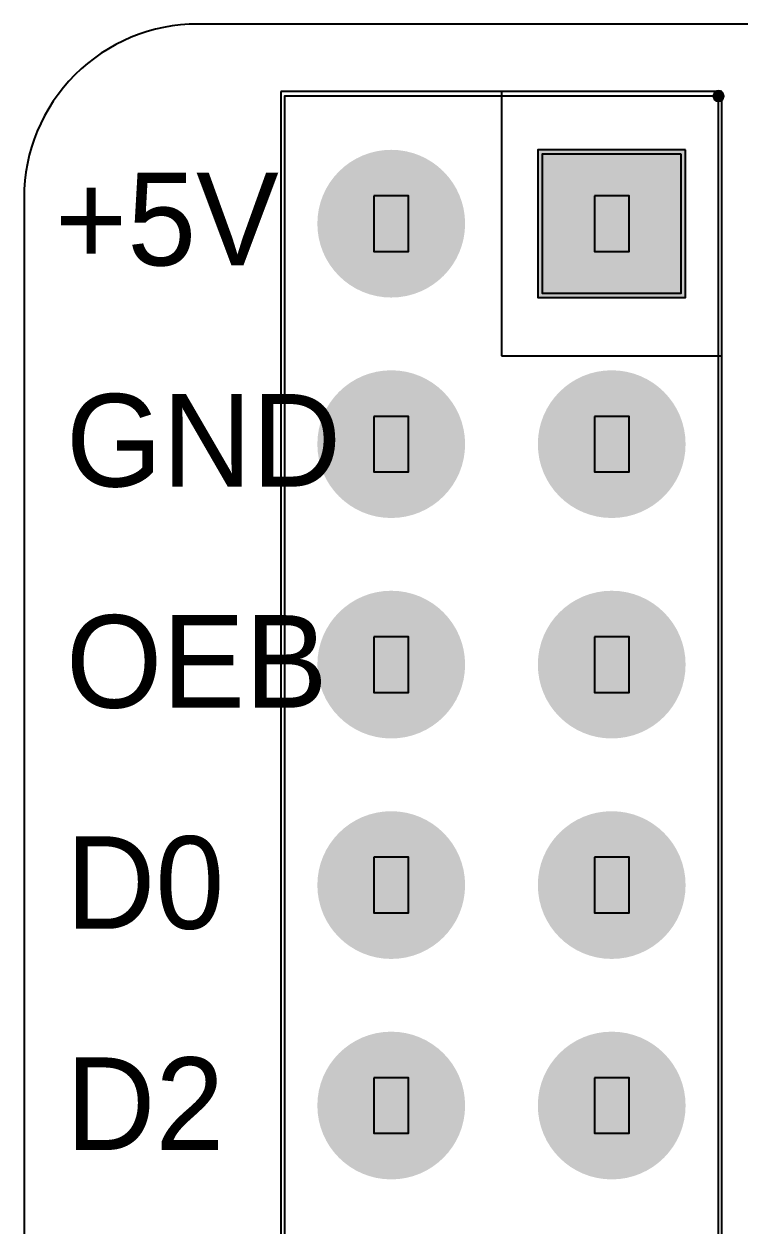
# Model space of a CAD drawing. Header units: millimetres. Extents: x 0 to 78.7, y -4 to 60.
# Drawn here: x 0 to 8.25, y 16.15 to 30 of the extents above; entities that cross this region are included whole.
import ezdxf
from ezdxf.enums import TextEntityAlignment as Align

# ---------------------------------------------------------------- set-up
doc = ezdxf.new("R2010")
doc.units = ezdxf.units.MM
for name, color, linetype, true_color in [('Board Outline Layer', 6, 'Continuous', 0xff00ff), ('Bottom Layer', 5, 'Continuous', 0x0000ff), ('Bottom Silkscreen Layer', 83, 'Continuous', 0x66cc33), ('Component Marking Layer', 111, 'Continuous', 0x66ffcc), ('Component Shape Layer', 120, 'Continuous', 0x00cccc), ('Hole Layer', 49, 'Continuous', 0x222222), ('Multi-Layer', 9, 'Continuous', 0xc0c0c0), ('Pin Soldering Layer', 252, 'Continuous', 0xcc9999), ('Top Layer', 1, 'Continuous', 0xff0000), ('Top Paste Mask Layer', 8, 'Continuous', 0x808080), ('Top Silkscreen Layer', 40, 'Continuous', 0xffcc00), ('Top Solder Mask Layer', 214, 'Continuous', 0x800080)]:
    doc.layers.add(name, color=color, linetype=linetype, true_color=true_color)
doc.styles.add('textstyle10', font='')
doc.styles.add('textstyle12', font='')
doc.styles.add('textstyle14', font='')
doc.styles.add('textstyle19', font='')
doc.styles.add('textstyle8', font='')
doc.styles.get('textstyle10').set_extended_font_data('default')
doc.styles.get('textstyle12').set_extended_font_data('default')
doc.styles.get('textstyle14').set_extended_font_data('default')
doc.styles.get('textstyle19').set_extended_font_data('default')
doc.styles.get('textstyle8').set_extended_font_data('default')

msp = doc.modelspace()

# ---------------------------------------------------------------- hatches: boundary and pattern name
at = {"layer": 'Bottom Layer'}
h = msp.add_hatch(color=256, dxfattribs=at)
edge = h.paths.add_edge_path()
edge = h.paths.add_edge_path()
edge.add_arc((4.23, 27.7), 0.8, 180, 0)
edge.add_arc((4.23, 27.7), 0.8, 0, 180)
h = msp.add_hatch(color=256, dxfattribs=at)
edge = h.paths.add_edge_path()
edge = h.paths.add_edge_path()
edge.add_arc((4.23, 27.7), 0.8, 180, 0)
edge.add_arc((4.23, 27.7), 0.8, 0, 180)
h = msp.add_hatch(color=256, dxfattribs=at)
edge = h.paths.add_edge_path()
h.paths.add_polyline_path([(7.57, 28.5), (5.97, 28.5), (5.97, 26.9), (7.57, 26.9)])
h = msp.add_hatch(color=256, dxfattribs=at)
edge = h.paths.add_edge_path()
edge = h.paths.add_edge_path()
edge.add_arc((4.23, 25.16), 0.8, 180, 0)
edge.add_arc((4.23, 25.16), 0.8, 0, 180)
h = msp.add_hatch(color=256, dxfattribs=at)
edge = h.paths.add_edge_path()
edge = h.paths.add_edge_path()
edge.add_arc((4.23, 25.16), 0.8, 180, 0)
edge.add_arc((4.23, 25.16), 0.8, 0, 180)
h = msp.add_hatch(color=256, dxfattribs=at)
edge = h.paths.add_edge_path()
edge = h.paths.add_edge_path()
edge.add_arc((6.77, 25.16), 0.8, 180, 0)
edge.add_arc((6.77, 25.16), 0.8, 0, 180)
h = msp.add_hatch(color=256, dxfattribs=at)
edge = h.paths.add_edge_path()
edge = h.paths.add_edge_path()
edge.add_arc((6.77, 25.16), 0.8, 180, 0)
edge.add_arc((6.77, 25.16), 0.8, 0, 180)
h = msp.add_hatch(color=256, dxfattribs=at)
edge = h.paths.add_edge_path()
edge = h.paths.add_edge_path()
edge.add_arc((4.23, 22.62), 0.8, 180, 0)
edge.add_arc((4.23, 22.62), 0.8, 0, 180)
h = msp.add_hatch(color=256, dxfattribs=at)
edge = h.paths.add_edge_path()
edge = h.paths.add_edge_path()
edge.add_arc((4.23, 22.62), 0.8, 180, 0)
edge.add_arc((4.23, 22.62), 0.8, 0, 180)
h = msp.add_hatch(color=256, dxfattribs=at)
edge = h.paths.add_edge_path()
edge = h.paths.add_edge_path()
edge.add_arc((6.77, 22.62), 0.8, 180, 0)
edge.add_arc((6.77, 22.62), 0.8, 0, 180)
h = msp.add_hatch(color=256, dxfattribs=at)
edge = h.paths.add_edge_path()
edge = h.paths.add_edge_path()
edge.add_arc((6.77, 22.62), 0.8, 180, 0)
edge.add_arc((6.77, 22.62), 0.8, 0, 180)
h = msp.add_hatch(color=256, dxfattribs=at)
edge = h.paths.add_edge_path()
edge = h.paths.add_edge_path()
edge.add_arc((4.23, 20.08), 0.8, 180, 0)
edge.add_arc((4.23, 20.08), 0.8, 0, 180)
h = msp.add_hatch(color=256, dxfattribs=at)
edge = h.paths.add_edge_path()
edge = h.paths.add_edge_path()
edge.add_arc((4.23, 20.08), 0.8, 180, 0)
edge.add_arc((4.23, 20.08), 0.8, 0, 180)
h = msp.add_hatch(color=256, dxfattribs=at)
edge = h.paths.add_edge_path()
edge = h.paths.add_edge_path()
edge.add_arc((6.77, 20.08), 0.8, 180, 0)
edge.add_arc((6.77, 20.08), 0.8, 0, 180)
h = msp.add_hatch(color=256, dxfattribs=at)
edge = h.paths.add_edge_path()
edge = h.paths.add_edge_path()
edge.add_arc((6.77, 20.08), 0.8, 180, 0)
edge.add_arc((6.77, 20.08), 0.8, 0, 180)
h = msp.add_hatch(color=256, dxfattribs=at)
edge = h.paths.add_edge_path()
edge = h.paths.add_edge_path()
edge.add_arc((4.23, 17.54), 0.8, 180, 0)
edge.add_arc((4.23, 17.54), 0.8, 0, 180)
h = msp.add_hatch(color=256, dxfattribs=at)
edge = h.paths.add_edge_path()
edge = h.paths.add_edge_path()
edge.add_arc((4.23, 17.54), 0.8, 180, 0)
edge.add_arc((4.23, 17.54), 0.8, 0, 180)
h = msp.add_hatch(color=256, dxfattribs=at)
edge = h.paths.add_edge_path()
edge = h.paths.add_edge_path()
edge.add_arc((6.77, 17.54), 0.8, 180, 0)
edge.add_arc((6.77, 17.54), 0.8, 0, 180)
h = msp.add_hatch(color=256, dxfattribs=at)
edge = h.paths.add_edge_path()
edge = h.paths.add_edge_path()
edge.add_arc((6.77, 17.54), 0.8, 180, 0)
edge.add_arc((6.77, 17.54), 0.8, 0, 180)
at = {"layer": 'Component Marking Layer'}
h = msp.add_hatch(color=256, dxfattribs=at)
edge = h.paths.add_edge_path()
edge = h.paths.add_edge_path()
edge.add_arc((8, 29.17), 0.06, 180, 0)
edge.add_arc((8, 29.17), 0.06, 0, 180)
h = msp.add_hatch(color=256, dxfattribs=at)
edge = h.paths.add_edge_path()
edge = h.paths.add_edge_path()
edge.add_arc((8, 29.17), 0.06, 180, 0)
edge.add_arc((8, 29.17), 0.06, 0, 180)
at = {"layer": 'Hole Layer'}
h = msp.add_hatch(color=256, dxfattribs=at)
edge = h.paths.add_edge_path()
edge = h.paths.add_edge_path()
edge.add_arc((4.23, 27.7), 0.45, 180, 0)
edge.add_arc((4.23, 27.7), 0.45, 0, 180)
h = msp.add_hatch(color=256, dxfattribs=at)
edge = h.paths.add_edge_path()
edge = h.paths.add_edge_path()
edge.add_arc((4.23, 27.7), 0.45, 180, 0)
edge.add_arc((4.23, 27.7), 0.45, 0, 180)
h = msp.add_hatch(color=256, dxfattribs=at)
edge = h.paths.add_edge_path()
edge = h.paths.add_edge_path()
edge.add_arc((6.77, 27.7), 0.45, 180, 0)
edge.add_arc((6.77, 27.7), 0.45, 0, 180)
h = msp.add_hatch(color=256, dxfattribs=at)
edge = h.paths.add_edge_path()
edge = h.paths.add_edge_path()
edge.add_arc((6.77, 27.7), 0.45, 180, 0)
edge.add_arc((6.77, 27.7), 0.45, 0, 180)
h = msp.add_hatch(color=256, dxfattribs=at)
edge = h.paths.add_edge_path()
edge = h.paths.add_edge_path()
edge.add_arc((4.23, 25.16), 0.45, 180, 0)
edge.add_arc((4.23, 25.16), 0.45, 0, 180)
h = msp.add_hatch(color=256, dxfattribs=at)
edge = h.paths.add_edge_path()
edge = h.paths.add_edge_path()
edge.add_arc((4.23, 25.16), 0.45, 180, 0)
edge.add_arc((4.23, 25.16), 0.45, 0, 180)
h = msp.add_hatch(color=256, dxfattribs=at)
edge = h.paths.add_edge_path()
edge = h.paths.add_edge_path()
edge.add_arc((6.77, 25.16), 0.45, 180, 0)
edge.add_arc((6.77, 25.16), 0.45, 0, 180)
h = msp.add_hatch(color=256, dxfattribs=at)
edge = h.paths.add_edge_path()
edge = h.paths.add_edge_path()
edge.add_arc((6.77, 25.16), 0.45, 180, 0)
edge.add_arc((6.77, 25.16), 0.45, 0, 180)
h = msp.add_hatch(color=256, dxfattribs=at)
edge = h.paths.add_edge_path()
edge = h.paths.add_edge_path()
edge.add_arc((4.23, 22.62), 0.45, 180, 0)
edge.add_arc((4.23, 22.62), 0.45, 0, 180)
h = msp.add_hatch(color=256, dxfattribs=at)
edge = h.paths.add_edge_path()
edge = h.paths.add_edge_path()
edge.add_arc((4.23, 22.62), 0.45, 180, 0)
edge.add_arc((4.23, 22.62), 0.45, 0, 180)
h = msp.add_hatch(color=256, dxfattribs=at)
edge = h.paths.add_edge_path()
edge = h.paths.add_edge_path()
edge.add_arc((6.77, 22.62), 0.45, 180, 0)
edge.add_arc((6.77, 22.62), 0.45, 0, 180)
h = msp.add_hatch(color=256, dxfattribs=at)
edge = h.paths.add_edge_path()
edge = h.paths.add_edge_path()
edge.add_arc((6.77, 22.62), 0.45, 180, 0)
edge.add_arc((6.77, 22.62), 0.45, 0, 180)
h = msp.add_hatch(color=256, dxfattribs=at)
edge = h.paths.add_edge_path()
edge = h.paths.add_edge_path()
edge.add_arc((4.23, 20.08), 0.45, 180, 0)
edge.add_arc((4.23, 20.08), 0.45, 0, 180)
h = msp.add_hatch(color=256, dxfattribs=at)
edge = h.paths.add_edge_path()
edge = h.paths.add_edge_path()
edge.add_arc((4.23, 20.08), 0.45, 180, 0)
edge.add_arc((4.23, 20.08), 0.45, 0, 180)
h = msp.add_hatch(color=256, dxfattribs=at)
edge = h.paths.add_edge_path()
edge = h.paths.add_edge_path()
edge.add_arc((6.77, 20.08), 0.45, 180, 0)
edge.add_arc((6.77, 20.08), 0.45, 0, 180)
h = msp.add_hatch(color=256, dxfattribs=at)
edge = h.paths.add_edge_path()
edge = h.paths.add_edge_path()
edge.add_arc((6.77, 20.08), 0.45, 180, 0)
edge.add_arc((6.77, 20.08), 0.45, 0, 180)
h = msp.add_hatch(color=256, dxfattribs=at)
edge = h.paths.add_edge_path()
edge = h.paths.add_edge_path()
edge.add_arc((4.23, 17.54), 0.45, 180, 0)
edge.add_arc((4.23, 17.54), 0.45, 0, 180)
h = msp.add_hatch(color=256, dxfattribs=at)
edge = h.paths.add_edge_path()
edge = h.paths.add_edge_path()
edge.add_arc((4.23, 17.54), 0.45, 180, 0)
edge.add_arc((4.23, 17.54), 0.45, 0, 180)
h = msp.add_hatch(color=256, dxfattribs=at)
edge = h.paths.add_edge_path()
edge = h.paths.add_edge_path()
edge.add_arc((6.77, 17.54), 0.45, 180, 0)
edge.add_arc((6.77, 17.54), 0.45, 0, 180)
h = msp.add_hatch(color=256, dxfattribs=at)
edge = h.paths.add_edge_path()
edge = h.paths.add_edge_path()
edge.add_arc((6.77, 17.54), 0.45, 180, 0)
edge.add_arc((6.77, 17.54), 0.45, 0, 180)
at = {"layer": 'Multi-Layer'}
h = msp.add_hatch(color=256, dxfattribs=at)
edge = h.paths.add_edge_path()
edge = h.paths.add_edge_path()
edge.add_arc((4.23, 27.7), 0.8, 180, 0)
edge.add_arc((4.23, 27.7), 0.8, 0, 180)
h = msp.add_hatch(color=256, dxfattribs=at)
edge = h.paths.add_edge_path()
edge = h.paths.add_edge_path()
edge.add_arc((4.23, 27.7), 0.8, 180, 0)
edge.add_arc((4.23, 27.7), 0.8, 0, 180)
h = msp.add_hatch(color=256, dxfattribs=at)
edge = h.paths.add_edge_path()
edge = h.paths.add_edge_path()
edge.add_arc((4.23, 27.7), 0.8, 180, 0)
edge.add_arc((4.23, 27.7), 0.8, 0, 180)
h = msp.add_hatch(color=256, dxfattribs=at)
edge = h.paths.add_edge_path()
edge = h.paths.add_edge_path()
edge.add_arc((4.23, 27.7), 0.8, 180, 0)
edge.add_arc((4.23, 27.7), 0.8, 0, 180)
h = msp.add_hatch(color=256, dxfattribs=at)
edge = h.paths.add_edge_path()
edge = h.paths.add_edge_path()
edge.add_arc((4.23, 27.7), 0.8, 180, 0)
edge.add_arc((4.23, 27.7), 0.8, 0, 180)
h = msp.add_hatch(color=256, dxfattribs=at)
edge = h.paths.add_edge_path()
edge = h.paths.add_edge_path()
edge.add_arc((4.23, 27.7), 0.8, 180, 0)
edge.add_arc((4.23, 27.7), 0.8, 0, 180)
h = msp.add_hatch(color=256, dxfattribs=at)
edge = h.paths.add_edge_path()
h.paths.add_polyline_path([(7.57, 28.5), (5.97, 28.5), (5.97, 26.9), (7.57, 26.9)])
h = msp.add_hatch(color=256, dxfattribs=at)
edge = h.paths.add_edge_path()
h.paths.add_polyline_path([(7.57, 28.5), (5.97, 28.5), (5.97, 26.9), (7.57, 26.9)])
h = msp.add_hatch(color=256, dxfattribs=at)
edge = h.paths.add_edge_path()
h.paths.add_polyline_path([(7.57, 28.5), (5.97, 28.5), (5.97, 26.9), (7.57, 26.9)])
h = msp.add_hatch(color=256, dxfattribs=at)
edge = h.paths.add_edge_path()
edge = h.paths.add_edge_path()
edge.add_arc((4.23, 25.16), 0.8, 180, 0)
edge.add_arc((4.23, 25.16), 0.8, 0, 180)
h = msp.add_hatch(color=256, dxfattribs=at)
edge = h.paths.add_edge_path()
edge = h.paths.add_edge_path()
edge.add_arc((4.23, 25.16), 0.8, 180, 0)
edge.add_arc((4.23, 25.16), 0.8, 0, 180)
h = msp.add_hatch(color=256, dxfattribs=at)
edge = h.paths.add_edge_path()
edge = h.paths.add_edge_path()
edge.add_arc((4.23, 25.16), 0.8, 180, 0)
edge.add_arc((4.23, 25.16), 0.8, 0, 180)
h = msp.add_hatch(color=256, dxfattribs=at)
edge = h.paths.add_edge_path()
edge = h.paths.add_edge_path()
edge.add_arc((4.23, 25.16), 0.8, 180, 0)
edge.add_arc((4.23, 25.16), 0.8, 0, 180)
h = msp.add_hatch(color=256, dxfattribs=at)
edge = h.paths.add_edge_path()
edge = h.paths.add_edge_path()
edge.add_arc((4.23, 25.16), 0.8, 180, 0)
edge.add_arc((4.23, 25.16), 0.8, 0, 180)
h = msp.add_hatch(color=256, dxfattribs=at)
edge = h.paths.add_edge_path()
edge = h.paths.add_edge_path()
edge.add_arc((4.23, 25.16), 0.8, 180, 0)
edge.add_arc((4.23, 25.16), 0.8, 0, 180)
h = msp.add_hatch(color=256, dxfattribs=at)
edge = h.paths.add_edge_path()
edge = h.paths.add_edge_path()
edge.add_arc((6.77, 25.16), 0.8, 180, 0)
edge.add_arc((6.77, 25.16), 0.8, 0, 180)
h = msp.add_hatch(color=256, dxfattribs=at)
edge = h.paths.add_edge_path()
edge = h.paths.add_edge_path()
edge.add_arc((6.77, 25.16), 0.8, 180, 0)
edge.add_arc((6.77, 25.16), 0.8, 0, 180)
h = msp.add_hatch(color=256, dxfattribs=at)
edge = h.paths.add_edge_path()
edge = h.paths.add_edge_path()
edge.add_arc((6.77, 25.16), 0.8, 180, 0)
edge.add_arc((6.77, 25.16), 0.8, 0, 180)
h = msp.add_hatch(color=256, dxfattribs=at)
edge = h.paths.add_edge_path()
edge = h.paths.add_edge_path()
edge.add_arc((6.77, 25.16), 0.8, 180, 0)
edge.add_arc((6.77, 25.16), 0.8, 0, 180)
h = msp.add_hatch(color=256, dxfattribs=at)
edge = h.paths.add_edge_path()
edge = h.paths.add_edge_path()
edge.add_arc((6.77, 25.16), 0.8, 180, 0)
edge.add_arc((6.77, 25.16), 0.8, 0, 180)
h = msp.add_hatch(color=256, dxfattribs=at)
edge = h.paths.add_edge_path()
edge = h.paths.add_edge_path()
edge.add_arc((6.77, 25.16), 0.8, 180, 0)
edge.add_arc((6.77, 25.16), 0.8, 0, 180)
h = msp.add_hatch(color=256, dxfattribs=at)
edge = h.paths.add_edge_path()
edge = h.paths.add_edge_path()
edge.add_arc((4.23, 22.62), 0.8, 180, 0)
edge.add_arc((4.23, 22.62), 0.8, 0, 180)
h = msp.add_hatch(color=256, dxfattribs=at)
edge = h.paths.add_edge_path()
edge = h.paths.add_edge_path()
edge.add_arc((4.23, 22.62), 0.8, 180, 0)
edge.add_arc((4.23, 22.62), 0.8, 0, 180)
h = msp.add_hatch(color=256, dxfattribs=at)
edge = h.paths.add_edge_path()
edge = h.paths.add_edge_path()
edge.add_arc((4.23, 22.62), 0.8, 180, 0)
edge.add_arc((4.23, 22.62), 0.8, 0, 180)
h = msp.add_hatch(color=256, dxfattribs=at)
edge = h.paths.add_edge_path()
edge = h.paths.add_edge_path()
edge.add_arc((4.23, 22.62), 0.8, 180, 0)
edge.add_arc((4.23, 22.62), 0.8, 0, 180)
h = msp.add_hatch(color=256, dxfattribs=at)
edge = h.paths.add_edge_path()
edge = h.paths.add_edge_path()
edge.add_arc((4.23, 22.62), 0.8, 180, 0)
edge.add_arc((4.23, 22.62), 0.8, 0, 180)
h = msp.add_hatch(color=256, dxfattribs=at)
edge = h.paths.add_edge_path()
edge = h.paths.add_edge_path()
edge.add_arc((4.23, 22.62), 0.8, 180, 0)
edge.add_arc((4.23, 22.62), 0.8, 0, 180)
h = msp.add_hatch(color=256, dxfattribs=at)
edge = h.paths.add_edge_path()
edge = h.paths.add_edge_path()
edge.add_arc((6.77, 22.62), 0.8, 180, 0)
edge.add_arc((6.77, 22.62), 0.8, 0, 180)
h = msp.add_hatch(color=256, dxfattribs=at)
edge = h.paths.add_edge_path()
edge = h.paths.add_edge_path()
edge.add_arc((6.77, 22.62), 0.8, 180, 0)
edge.add_arc((6.77, 22.62), 0.8, 0, 180)
h = msp.add_hatch(color=256, dxfattribs=at)
edge = h.paths.add_edge_path()
edge = h.paths.add_edge_path()
edge.add_arc((6.77, 22.62), 0.8, 180, 0)
edge.add_arc((6.77, 22.62), 0.8, 0, 180)
h = msp.add_hatch(color=256, dxfattribs=at)
edge = h.paths.add_edge_path()
edge = h.paths.add_edge_path()
edge.add_arc((6.77, 22.62), 0.8, 180, 0)
edge.add_arc((6.77, 22.62), 0.8, 0, 180)
h = msp.add_hatch(color=256, dxfattribs=at)
edge = h.paths.add_edge_path()
edge = h.paths.add_edge_path()
edge.add_arc((6.77, 22.62), 0.8, 180, 0)
edge.add_arc((6.77, 22.62), 0.8, 0, 180)
h = msp.add_hatch(color=256, dxfattribs=at)
edge = h.paths.add_edge_path()
edge = h.paths.add_edge_path()
edge.add_arc((6.77, 22.62), 0.8, 180, 0)
edge.add_arc((6.77, 22.62), 0.8, 0, 180)
h = msp.add_hatch(color=256, dxfattribs=at)
edge = h.paths.add_edge_path()
edge = h.paths.add_edge_path()
edge.add_arc((4.23, 20.08), 0.8, 180, 0)
edge.add_arc((4.23, 20.08), 0.8, 0, 180)
h = msp.add_hatch(color=256, dxfattribs=at)
edge = h.paths.add_edge_path()
edge = h.paths.add_edge_path()
edge.add_arc((4.23, 20.08), 0.8, 180, 0)
edge.add_arc((4.23, 20.08), 0.8, 0, 180)
h = msp.add_hatch(color=256, dxfattribs=at)
edge = h.paths.add_edge_path()
edge = h.paths.add_edge_path()
edge.add_arc((4.23, 20.08), 0.8, 180, 0)
edge.add_arc((4.23, 20.08), 0.8, 0, 180)
h = msp.add_hatch(color=256, dxfattribs=at)
edge = h.paths.add_edge_path()
edge = h.paths.add_edge_path()
edge.add_arc((4.23, 20.08), 0.8, 180, 0)
edge.add_arc((4.23, 20.08), 0.8, 0, 180)
h = msp.add_hatch(color=256, dxfattribs=at)
edge = h.paths.add_edge_path()
edge = h.paths.add_edge_path()
edge.add_arc((4.23, 20.08), 0.8, 180, 0)
edge.add_arc((4.23, 20.08), 0.8, 0, 180)
h = msp.add_hatch(color=256, dxfattribs=at)
edge = h.paths.add_edge_path()
edge = h.paths.add_edge_path()
edge.add_arc((4.23, 20.08), 0.8, 180, 0)
edge.add_arc((4.23, 20.08), 0.8, 0, 180)
h = msp.add_hatch(color=256, dxfattribs=at)
edge = h.paths.add_edge_path()
edge = h.paths.add_edge_path()
edge.add_arc((6.77, 20.08), 0.8, 180, 0)
edge.add_arc((6.77, 20.08), 0.8, 0, 180)
h = msp.add_hatch(color=256, dxfattribs=at)
edge = h.paths.add_edge_path()
edge = h.paths.add_edge_path()
edge.add_arc((6.77, 20.08), 0.8, 180, 0)
edge.add_arc((6.77, 20.08), 0.8, 0, 180)
h = msp.add_hatch(color=256, dxfattribs=at)
edge = h.paths.add_edge_path()
edge = h.paths.add_edge_path()
edge.add_arc((6.77, 20.08), 0.8, 180, 0)
edge.add_arc((6.77, 20.08), 0.8, 0, 180)
h = msp.add_hatch(color=256, dxfattribs=at)
edge = h.paths.add_edge_path()
edge = h.paths.add_edge_path()
edge.add_arc((6.77, 20.08), 0.8, 180, 0)
edge.add_arc((6.77, 20.08), 0.8, 0, 180)
h = msp.add_hatch(color=256, dxfattribs=at)
edge = h.paths.add_edge_path()
edge = h.paths.add_edge_path()
edge.add_arc((6.77, 20.08), 0.8, 180, 0)
edge.add_arc((6.77, 20.08), 0.8, 0, 180)
h = msp.add_hatch(color=256, dxfattribs=at)
edge = h.paths.add_edge_path()
edge = h.paths.add_edge_path()
edge.add_arc((6.77, 20.08), 0.8, 180, 0)
edge.add_arc((6.77, 20.08), 0.8, 0, 180)
h = msp.add_hatch(color=256, dxfattribs=at)
edge = h.paths.add_edge_path()
edge = h.paths.add_edge_path()
edge.add_arc((4.23, 17.54), 0.8, 180, 0)
edge.add_arc((4.23, 17.54), 0.8, 0, 180)
h = msp.add_hatch(color=256, dxfattribs=at)
edge = h.paths.add_edge_path()
edge = h.paths.add_edge_path()
edge.add_arc((4.23, 17.54), 0.8, 180, 0)
edge.add_arc((4.23, 17.54), 0.8, 0, 180)
h = msp.add_hatch(color=256, dxfattribs=at)
edge = h.paths.add_edge_path()
edge = h.paths.add_edge_path()
edge.add_arc((4.23, 17.54), 0.8, 180, 0)
edge.add_arc((4.23, 17.54), 0.8, 0, 180)
h = msp.add_hatch(color=256, dxfattribs=at)
edge = h.paths.add_edge_path()
edge = h.paths.add_edge_path()
edge.add_arc((4.23, 17.54), 0.8, 180, 0)
edge.add_arc((4.23, 17.54), 0.8, 0, 180)
h = msp.add_hatch(color=256, dxfattribs=at)
edge = h.paths.add_edge_path()
edge = h.paths.add_edge_path()
edge.add_arc((4.23, 17.54), 0.8, 180, 0)
edge.add_arc((4.23, 17.54), 0.8, 0, 180)
h = msp.add_hatch(color=256, dxfattribs=at)
edge = h.paths.add_edge_path()
edge = h.paths.add_edge_path()
edge.add_arc((4.23, 17.54), 0.8, 180, 0)
edge.add_arc((4.23, 17.54), 0.8, 0, 180)
h = msp.add_hatch(color=256, dxfattribs=at)
edge = h.paths.add_edge_path()
edge = h.paths.add_edge_path()
edge.add_arc((6.77, 17.54), 0.8, 180, 0)
edge.add_arc((6.77, 17.54), 0.8, 0, 180)
h = msp.add_hatch(color=256, dxfattribs=at)
edge = h.paths.add_edge_path()
edge = h.paths.add_edge_path()
edge.add_arc((6.77, 17.54), 0.8, 180, 0)
edge.add_arc((6.77, 17.54), 0.8, 0, 180)
h = msp.add_hatch(color=256, dxfattribs=at)
edge = h.paths.add_edge_path()
edge = h.paths.add_edge_path()
edge.add_arc((6.77, 17.54), 0.8, 180, 0)
edge.add_arc((6.77, 17.54), 0.8, 0, 180)
h = msp.add_hatch(color=256, dxfattribs=at)
edge = h.paths.add_edge_path()
edge = h.paths.add_edge_path()
edge.add_arc((6.77, 17.54), 0.8, 180, 0)
edge.add_arc((6.77, 17.54), 0.8, 0, 180)
h = msp.add_hatch(color=256, dxfattribs=at)
edge = h.paths.add_edge_path()
edge = h.paths.add_edge_path()
edge.add_arc((6.77, 17.54), 0.8, 180, 0)
edge.add_arc((6.77, 17.54), 0.8, 0, 180)
h = msp.add_hatch(color=256, dxfattribs=at)
edge = h.paths.add_edge_path()
edge = h.paths.add_edge_path()
edge.add_arc((6.77, 17.54), 0.8, 180, 0)
edge.add_arc((6.77, 17.54), 0.8, 0, 180)
at = {"layer": 'Pin Soldering Layer'}
h = msp.add_hatch(color=256, dxfattribs=at)
edge = h.paths.add_edge_path()
h.paths.add_polyline_path([(4.03, 28.02), (4.03, 27.38), (4.43, 27.38), (4.43, 28.02)])
h = msp.add_hatch(color=256, dxfattribs=at)
edge = h.paths.add_edge_path()
h.paths.add_polyline_path([(6.57, 28.02), (6.57, 27.38), (6.97, 27.38), (6.97, 28.02)])
h = msp.add_hatch(color=256, dxfattribs=at)
edge = h.paths.add_edge_path()
h.paths.add_polyline_path([(4.03, 25.48), (4.03, 24.84), (4.43, 24.84), (4.43, 25.48)])
h = msp.add_hatch(color=256, dxfattribs=at)
edge = h.paths.add_edge_path()
h.paths.add_polyline_path([(6.57, 25.48), (6.57, 24.84), (6.97, 24.84), (6.97, 25.48)])
h = msp.add_hatch(color=256, dxfattribs=at)
edge = h.paths.add_edge_path()
h.paths.add_polyline_path([(4.03, 22.94), (4.03, 22.3), (4.43, 22.3), (4.43, 22.94)])
h = msp.add_hatch(color=256, dxfattribs=at)
edge = h.paths.add_edge_path()
h.paths.add_polyline_path([(6.57, 22.94), (6.57, 22.3), (6.97, 22.3), (6.97, 22.94)])
h = msp.add_hatch(color=256, dxfattribs=at)
edge = h.paths.add_edge_path()
h.paths.add_polyline_path([(4.03, 20.4), (4.03, 19.76), (4.43, 19.76), (4.43, 20.4)])
h = msp.add_hatch(color=256, dxfattribs=at)
edge = h.paths.add_edge_path()
h.paths.add_polyline_path([(6.57, 20.4), (6.57, 19.76), (6.97, 19.76), (6.97, 20.4)])
h = msp.add_hatch(color=256, dxfattribs=at)
edge = h.paths.add_edge_path()
h.paths.add_polyline_path([(4.03, 17.86), (4.03, 17.22), (4.43, 17.22), (4.43, 17.86)])
h = msp.add_hatch(color=256, dxfattribs=at)
edge = h.paths.add_edge_path()
h.paths.add_polyline_path([(6.57, 17.86), (6.57, 17.22), (6.97, 17.22), (6.97, 17.86)])
at = {"layer": 'Top Layer'}
h = msp.add_hatch(color=256, dxfattribs=at)
edge = h.paths.add_edge_path()
edge = h.paths.add_edge_path()
edge.add_arc((4.23, 27.7), 0.8, 180, 0)
edge.add_arc((4.23, 27.7), 0.8, 0, 180)
h = msp.add_hatch(color=256, dxfattribs=at)
edge = h.paths.add_edge_path()
edge = h.paths.add_edge_path()
edge.add_arc((4.23, 27.7), 0.8, 180, 0)
edge.add_arc((4.23, 27.7), 0.8, 0, 180)
h = msp.add_hatch(color=256, dxfattribs=at)
edge = h.paths.add_edge_path()
h.paths.add_polyline_path([(7.57, 28.5), (5.97, 28.5), (5.97, 26.9), (7.57, 26.9)])
h = msp.add_hatch(color=256, dxfattribs=at)
edge = h.paths.add_edge_path()
edge = h.paths.add_edge_path()
edge.add_arc((4.23, 25.16), 0.8, 180, 0)
edge.add_arc((4.23, 25.16), 0.8, 0, 180)
h = msp.add_hatch(color=256, dxfattribs=at)
edge = h.paths.add_edge_path()
edge = h.paths.add_edge_path()
edge.add_arc((4.23, 25.16), 0.8, 180, 0)
edge.add_arc((4.23, 25.16), 0.8, 0, 180)
h = msp.add_hatch(color=256, dxfattribs=at)
edge = h.paths.add_edge_path()
edge = h.paths.add_edge_path()
edge.add_arc((6.77, 25.16), 0.8, 180, 0)
edge.add_arc((6.77, 25.16), 0.8, 0, 180)
h = msp.add_hatch(color=256, dxfattribs=at)
edge = h.paths.add_edge_path()
edge = h.paths.add_edge_path()
edge.add_arc((6.77, 25.16), 0.8, 180, 0)
edge.add_arc((6.77, 25.16), 0.8, 0, 180)
h = msp.add_hatch(color=256, dxfattribs=at)
edge = h.paths.add_edge_path()
edge = h.paths.add_edge_path()
edge.add_arc((4.23, 22.62), 0.8, 180, 0)
edge.add_arc((4.23, 22.62), 0.8, 0, 180)
h = msp.add_hatch(color=256, dxfattribs=at)
edge = h.paths.add_edge_path()
edge = h.paths.add_edge_path()
edge.add_arc((4.23, 22.62), 0.8, 180, 0)
edge.add_arc((4.23, 22.62), 0.8, 0, 180)
h = msp.add_hatch(color=256, dxfattribs=at)
edge = h.paths.add_edge_path()
edge = h.paths.add_edge_path()
edge.add_arc((6.77, 22.62), 0.8, 180, 0)
edge.add_arc((6.77, 22.62), 0.8, 0, 180)
h = msp.add_hatch(color=256, dxfattribs=at)
edge = h.paths.add_edge_path()
edge = h.paths.add_edge_path()
edge.add_arc((6.77, 22.62), 0.8, 180, 0)
edge.add_arc((6.77, 22.62), 0.8, 0, 180)
h = msp.add_hatch(color=256, dxfattribs=at)
edge = h.paths.add_edge_path()
edge = h.paths.add_edge_path()
edge.add_arc((4.23, 20.08), 0.8, 180, 0)
edge.add_arc((4.23, 20.08), 0.8, 0, 180)
h = msp.add_hatch(color=256, dxfattribs=at)
edge = h.paths.add_edge_path()
edge = h.paths.add_edge_path()
edge.add_arc((4.23, 20.08), 0.8, 180, 0)
edge.add_arc((4.23, 20.08), 0.8, 0, 180)
h = msp.add_hatch(color=256, dxfattribs=at)
edge = h.paths.add_edge_path()
edge = h.paths.add_edge_path()
edge.add_arc((6.77, 20.08), 0.8, 180, 0)
edge.add_arc((6.77, 20.08), 0.8, 0, 180)
h = msp.add_hatch(color=256, dxfattribs=at)
edge = h.paths.add_edge_path()
edge = h.paths.add_edge_path()
edge.add_arc((6.77, 20.08), 0.8, 180, 0)
edge.add_arc((6.77, 20.08), 0.8, 0, 180)
h = msp.add_hatch(color=256, dxfattribs=at)
edge = h.paths.add_edge_path()
edge = h.paths.add_edge_path()
edge.add_arc((4.23, 17.54), 0.8, 180, 0)
edge.add_arc((4.23, 17.54), 0.8, 0, 180)
h = msp.add_hatch(color=256, dxfattribs=at)
edge = h.paths.add_edge_path()
edge = h.paths.add_edge_path()
edge.add_arc((4.23, 17.54), 0.8, 180, 0)
edge.add_arc((4.23, 17.54), 0.8, 0, 180)
h = msp.add_hatch(color=256, dxfattribs=at)
edge = h.paths.add_edge_path()
edge = h.paths.add_edge_path()
edge.add_arc((6.77, 17.54), 0.8, 180, 0)
edge.add_arc((6.77, 17.54), 0.8, 0, 180)
h = msp.add_hatch(color=256, dxfattribs=at)
edge = h.paths.add_edge_path()
edge = h.paths.add_edge_path()
edge.add_arc((6.77, 17.54), 0.8, 180, 0)
edge.add_arc((6.77, 17.54), 0.8, 0, 180)
at = {"layer": 'Top Paste Mask Layer'}
h = msp.add_hatch(color=256, dxfattribs=at)
edge = h.paths.add_edge_path()
edge = h.paths.add_edge_path()
edge.add_arc((4.23, 27.7), 0.8, 180, 0)
edge.add_arc((4.23, 27.7), 0.8, 0, 180)
h = msp.add_hatch(color=256, dxfattribs=at)
edge = h.paths.add_edge_path()
edge = h.paths.add_edge_path()
edge.add_arc((4.23, 27.7), 0.8, 180, 0)
edge.add_arc((4.23, 27.7), 0.8, 0, 180)
h = msp.add_hatch(color=256, dxfattribs=at)
edge = h.paths.add_edge_path()
h.paths.add_polyline_path([(7.57, 28.5), (5.97, 28.5), (5.97, 26.9), (7.57, 26.9)])
h = msp.add_hatch(color=256, dxfattribs=at)
edge = h.paths.add_edge_path()
edge = h.paths.add_edge_path()
edge.add_arc((4.23, 25.16), 0.8, 180, 0)
edge.add_arc((4.23, 25.16), 0.8, 0, 180)
h = msp.add_hatch(color=256, dxfattribs=at)
edge = h.paths.add_edge_path()
edge = h.paths.add_edge_path()
edge.add_arc((4.23, 25.16), 0.8, 180, 0)
edge.add_arc((4.23, 25.16), 0.8, 0, 180)
h = msp.add_hatch(color=256, dxfattribs=at)
edge = h.paths.add_edge_path()
edge = h.paths.add_edge_path()
edge.add_arc((6.77, 25.16), 0.8, 180, 0)
edge.add_arc((6.77, 25.16), 0.8, 0, 180)
h = msp.add_hatch(color=256, dxfattribs=at)
edge = h.paths.add_edge_path()
edge = h.paths.add_edge_path()
edge.add_arc((6.77, 25.16), 0.8, 180, 0)
edge.add_arc((6.77, 25.16), 0.8, 0, 180)
h = msp.add_hatch(color=256, dxfattribs=at)
edge = h.paths.add_edge_path()
edge = h.paths.add_edge_path()
edge.add_arc((4.23, 22.62), 0.8, 180, 0)
edge.add_arc((4.23, 22.62), 0.8, 0, 180)
h = msp.add_hatch(color=256, dxfattribs=at)
edge = h.paths.add_edge_path()
edge = h.paths.add_edge_path()
edge.add_arc((4.23, 22.62), 0.8, 180, 0)
edge.add_arc((4.23, 22.62), 0.8, 0, 180)
h = msp.add_hatch(color=256, dxfattribs=at)
edge = h.paths.add_edge_path()
edge = h.paths.add_edge_path()
edge.add_arc((6.77, 22.62), 0.8, 180, 0)
edge.add_arc((6.77, 22.62), 0.8, 0, 180)
h = msp.add_hatch(color=256, dxfattribs=at)
edge = h.paths.add_edge_path()
edge = h.paths.add_edge_path()
edge.add_arc((6.77, 22.62), 0.8, 180, 0)
edge.add_arc((6.77, 22.62), 0.8, 0, 180)
h = msp.add_hatch(color=256, dxfattribs=at)
edge = h.paths.add_edge_path()
edge = h.paths.add_edge_path()
edge.add_arc((4.23, 20.08), 0.8, 180, 0)
edge.add_arc((4.23, 20.08), 0.8, 0, 180)
h = msp.add_hatch(color=256, dxfattribs=at)
edge = h.paths.add_edge_path()
edge = h.paths.add_edge_path()
edge.add_arc((4.23, 20.08), 0.8, 180, 0)
edge.add_arc((4.23, 20.08), 0.8, 0, 180)
h = msp.add_hatch(color=256, dxfattribs=at)
edge = h.paths.add_edge_path()
edge = h.paths.add_edge_path()
edge.add_arc((6.77, 20.08), 0.8, 180, 0)
edge.add_arc((6.77, 20.08), 0.8, 0, 180)
h = msp.add_hatch(color=256, dxfattribs=at)
edge = h.paths.add_edge_path()
edge = h.paths.add_edge_path()
edge.add_arc((6.77, 20.08), 0.8, 180, 0)
edge.add_arc((6.77, 20.08), 0.8, 0, 180)
h = msp.add_hatch(color=256, dxfattribs=at)
edge = h.paths.add_edge_path()
edge = h.paths.add_edge_path()
edge.add_arc((4.23, 17.54), 0.8, 180, 0)
edge.add_arc((4.23, 17.54), 0.8, 0, 180)
h = msp.add_hatch(color=256, dxfattribs=at)
edge = h.paths.add_edge_path()
edge = h.paths.add_edge_path()
edge.add_arc((4.23, 17.54), 0.8, 180, 0)
edge.add_arc((4.23, 17.54), 0.8, 0, 180)
h = msp.add_hatch(color=256, dxfattribs=at)
edge = h.paths.add_edge_path()
edge = h.paths.add_edge_path()
edge.add_arc((6.77, 17.54), 0.8, 180, 0)
edge.add_arc((6.77, 17.54), 0.8, 0, 180)
h = msp.add_hatch(color=256, dxfattribs=at)
edge = h.paths.add_edge_path()
edge = h.paths.add_edge_path()
edge.add_arc((6.77, 17.54), 0.8, 180, 0)
edge.add_arc((6.77, 17.54), 0.8, 0, 180)
at = {"layer": 'Top Solder Mask Layer'}
h = msp.add_hatch(color=256, dxfattribs=at)
edge = h.paths.add_edge_path()
edge = h.paths.add_edge_path()
edge.add_arc((4.23, 27.7), 0.851, 180, 0)
edge.add_arc((4.23, 27.7), 0.851, 0, 180)
h = msp.add_hatch(color=256, dxfattribs=at)
edge = h.paths.add_edge_path()
edge = h.paths.add_edge_path()
edge.add_arc((4.23, 27.7), 0.851, 180, 0)
edge.add_arc((4.23, 27.7), 0.851, 0, 180)
h = msp.add_hatch(color=256, dxfattribs=at)
edge = h.paths.add_edge_path()
h.paths.add_polyline_path([(7.621, 28.551), (5.919, 28.551), (5.919, 26.849), (7.621, 26.849)])
h = msp.add_hatch(color=256, dxfattribs=at)
edge = h.paths.add_edge_path()
edge = h.paths.add_edge_path()
edge.add_arc((4.23, 25.16), 0.851, 180, 0)
edge.add_arc((4.23, 25.16), 0.851, 0, 180)
h = msp.add_hatch(color=256, dxfattribs=at)
edge = h.paths.add_edge_path()
edge = h.paths.add_edge_path()
edge.add_arc((4.23, 25.16), 0.851, 180, 0)
edge.add_arc((4.23, 25.16), 0.851, 0, 180)
h = msp.add_hatch(color=256, dxfattribs=at)
edge = h.paths.add_edge_path()
edge = h.paths.add_edge_path()
edge.add_arc((6.77, 25.16), 0.851, 180, 0)
edge.add_arc((6.77, 25.16), 0.851, 0, 180)
h = msp.add_hatch(color=256, dxfattribs=at)
edge = h.paths.add_edge_path()
edge = h.paths.add_edge_path()
edge.add_arc((6.77, 25.16), 0.851, 180, 0)
edge.add_arc((6.77, 25.16), 0.851, 0, 180)
h = msp.add_hatch(color=256, dxfattribs=at)
edge = h.paths.add_edge_path()
edge = h.paths.add_edge_path()
edge.add_arc((4.23, 22.62), 0.851, 180, 0)
edge.add_arc((4.23, 22.62), 0.851, 0, 180)
h = msp.add_hatch(color=256, dxfattribs=at)
edge = h.paths.add_edge_path()
edge = h.paths.add_edge_path()
edge.add_arc((4.23, 22.62), 0.851, 180, 0)
edge.add_arc((4.23, 22.62), 0.851, 0, 180)
h = msp.add_hatch(color=256, dxfattribs=at)
edge = h.paths.add_edge_path()
edge = h.paths.add_edge_path()
edge.add_arc((6.77, 22.62), 0.851, 180, 0)
edge.add_arc((6.77, 22.62), 0.851, 0, 180)
h = msp.add_hatch(color=256, dxfattribs=at)
edge = h.paths.add_edge_path()
edge = h.paths.add_edge_path()
edge.add_arc((6.77, 22.62), 0.851, 180, 0)
edge.add_arc((6.77, 22.62), 0.851, 0, 180)
h = msp.add_hatch(color=256, dxfattribs=at)
edge = h.paths.add_edge_path()
edge = h.paths.add_edge_path()
edge.add_arc((4.23, 20.08), 0.851, 180, 0)
edge.add_arc((4.23, 20.08), 0.851, 0, 180)
h = msp.add_hatch(color=256, dxfattribs=at)
edge = h.paths.add_edge_path()
edge = h.paths.add_edge_path()
edge.add_arc((4.23, 20.08), 0.851, 180, 0)
edge.add_arc((4.23, 20.08), 0.851, 0, 180)
h = msp.add_hatch(color=256, dxfattribs=at)
edge = h.paths.add_edge_path()
edge = h.paths.add_edge_path()
edge.add_arc((6.77, 20.08), 0.851, 180, 0)
edge.add_arc((6.77, 20.08), 0.851, 0, 180)
h = msp.add_hatch(color=256, dxfattribs=at)
edge = h.paths.add_edge_path()
edge = h.paths.add_edge_path()
edge.add_arc((6.77, 20.08), 0.851, 180, 0)
edge.add_arc((6.77, 20.08), 0.851, 0, 180)
h = msp.add_hatch(color=256, dxfattribs=at)
edge = h.paths.add_edge_path()
edge = h.paths.add_edge_path()
edge.add_arc((4.23, 17.54), 0.851, 180, 0)
edge.add_arc((4.23, 17.54), 0.851, 0, 180)
h = msp.add_hatch(color=256, dxfattribs=at)
edge = h.paths.add_edge_path()
edge = h.paths.add_edge_path()
edge.add_arc((4.23, 17.54), 0.851, 180, 0)
edge.add_arc((4.23, 17.54), 0.851, 0, 180)
h = msp.add_hatch(color=256, dxfattribs=at)
edge = h.paths.add_edge_path()
edge = h.paths.add_edge_path()
edge.add_arc((6.77, 17.54), 0.851, 180, 0)
edge.add_arc((6.77, 17.54), 0.851, 0, 180)
h = msp.add_hatch(color=256, dxfattribs=at)
edge = h.paths.add_edge_path()
edge = h.paths.add_edge_path()
edge.add_arc((6.77, 17.54), 0.851, 180, 0)
edge.add_arc((6.77, 17.54), 0.851, 0, 180)

# ---------------------------------------------------------------- linework, layer by layer
at = {"layer": 'Board Outline Layer'}
msp.add_lwpolyline([(0, 28), (0, 2, 0.414214), (2, 0), (68, 0, 0.414214), (70, 2), (70, 28, 0.414214), (68, 30), (2, 30, 0.414214)], format="xyb", close=True, dxfattribs=at)
at = {"layer": 'Bottom Layer'}
msp.add_lwpolyline([(7.57, 28.5), (5.97, 28.5), (5.97, 26.9), (7.57, 26.9)], close=True, dxfattribs=at)
at = {"layer": 'Bottom Silkscreen Layer'}
for points in [[(2.96, 29.224), (2.96, 0.776)], [(8.04, 29.224), (2.96, 29.224)], [(2.96, 29.224), (2.96, 0.776)], [(8.04, 29.224), (2.96, 29.224)], [(5.5, 29.224), (5.5, 26.176)], [(5.5, 29.224), (5.5, 26.176)], [(8.04, 0.776), (8.04, 29.224)], [(8.04, 0.776), (8.04, 29.224)], [(5.5, 26.176), (8.04, 26.176)], [(5.5, 26.176), (8.04, 26.176)]]:
    msp.add_lwpolyline(points, dxfattribs=at)
at = {"layer": 'Component Marking Layer'}
msp.add_lwpolyline([(7.94, 29.17, 1), (8.06, 29.17), (8.06, 29.17, 1), (7.94, 29.17)], format="xyb", dxfattribs=at)
at = {"layer": 'Component Shape Layer'}
msp.add_lwpolyline([(8, 29.17), (3, 29.17), (3, 0.83), (8, 0.83)], close=True, dxfattribs=at)
msp.add_lwpolyline([(8, 29.17), (3, 29.17), (3, 0.83), (8, 0.83)], close=True, dxfattribs=at)
at = {"layer": 'Multi-Layer'}
msp.add_lwpolyline([(7.57, 28.5), (5.97, 28.5), (5.97, 26.9), (7.57, 26.9)], close=True, dxfattribs=at)
msp.add_lwpolyline([(7.57, 28.5), (5.97, 28.5), (5.97, 26.9), (7.57, 26.9)], close=True, dxfattribs=at)
msp.add_lwpolyline([(7.57, 28.5), (5.97, 28.5), (5.97, 26.9), (7.57, 26.9)], close=True, dxfattribs=at)
at = {"layer": 'Pin Soldering Layer'}
for points in [[(4.03, 28.02), (4.03, 27.38), (4.43, 27.38), (4.43, 28.02)], [(4.03, 28.02), (4.03, 27.38), (4.43, 27.38), (4.43, 28.02)], [(6.57, 28.02), (6.57, 27.38), (6.97, 27.38), (6.97, 28.02)], [(6.57, 28.02), (6.57, 27.38), (6.97, 27.38), (6.97, 28.02)], [(4.03, 25.48), (4.03, 24.84), (4.43, 24.84), (4.43, 25.48)], [(4.03, 25.48), (4.03, 24.84), (4.43, 24.84), (4.43, 25.48)], [(6.57, 25.48), (6.57, 24.84), (6.97, 24.84), (6.97, 25.48)], [(6.57, 25.48), (6.57, 24.84), (6.97, 24.84), (6.97, 25.48)], [(4.03, 22.94), (4.03, 22.3), (4.43, 22.3), (4.43, 22.94)], [(4.03, 22.94), (4.03, 22.3), (4.43, 22.3), (4.43, 22.94)], [(6.57, 22.94), (6.57, 22.3), (6.97, 22.3), (6.97, 22.94)], [(6.57, 22.94), (6.57, 22.3), (6.97, 22.3), (6.97, 22.94)], [(4.03, 20.4), (4.03, 19.76), (4.43, 19.76), (4.43, 20.4)], [(4.03, 20.4), (4.03, 19.76), (4.43, 19.76), (4.43, 20.4)], [(6.57, 20.4), (6.57, 19.76), (6.97, 19.76), (6.97, 20.4)], [(6.57, 20.4), (6.57, 19.76), (6.97, 19.76), (6.97, 20.4)], [(4.03, 17.86), (4.03, 17.22), (4.43, 17.22), (4.43, 17.86)], [(4.03, 17.86), (4.03, 17.22), (4.43, 17.22), (4.43, 17.86)], [(6.57, 17.86), (6.57, 17.22), (6.97, 17.22), (6.97, 17.86)], [(6.57, 17.86), (6.57, 17.22), (6.97, 17.22), (6.97, 17.86)]]:
    msp.add_lwpolyline(points, close=True, dxfattribs=at)
at = {"layer": 'Top Layer'}
msp.add_lwpolyline([(7.57, 28.5), (5.97, 28.5), (5.97, 26.9), (7.57, 26.9)], close=True, dxfattribs=at)
at = {"layer": 'Top Paste Mask Layer'}
msp.add_lwpolyline([(7.57, 28.5), (5.97, 28.5), (5.97, 26.9), (7.57, 26.9)], close=True, dxfattribs=at)
at = {"layer": 'Top Solder Mask Layer'}
msp.add_lwpolyline([(7.621, 28.551), (5.919, 28.551), (5.919, 26.849), (7.621, 26.849)], close=True, dxfattribs=at)

# ---------------------------------------------------------------- texts
at = {"layer": 'Top Silkscreen Layer'}
for s, style, p in [('+5V', 'textstyle12', (0.356, 26.899)), ('GND', 'textstyle14', (0.483, 24.351)), ('OEB', 'textstyle19', (0.483, 21.803)), ('D0', 'textstyle8', (0.483, 19.256)), ('D2', 'textstyle10', (0.483, 16.708))]:
    msp.add_text(s, height=1.0668, dxfattribs=dict(at, style=style)).set_placement(p, align=Align.BOTTOM_LEFT)

doc.saveas('drawing.dxf')
